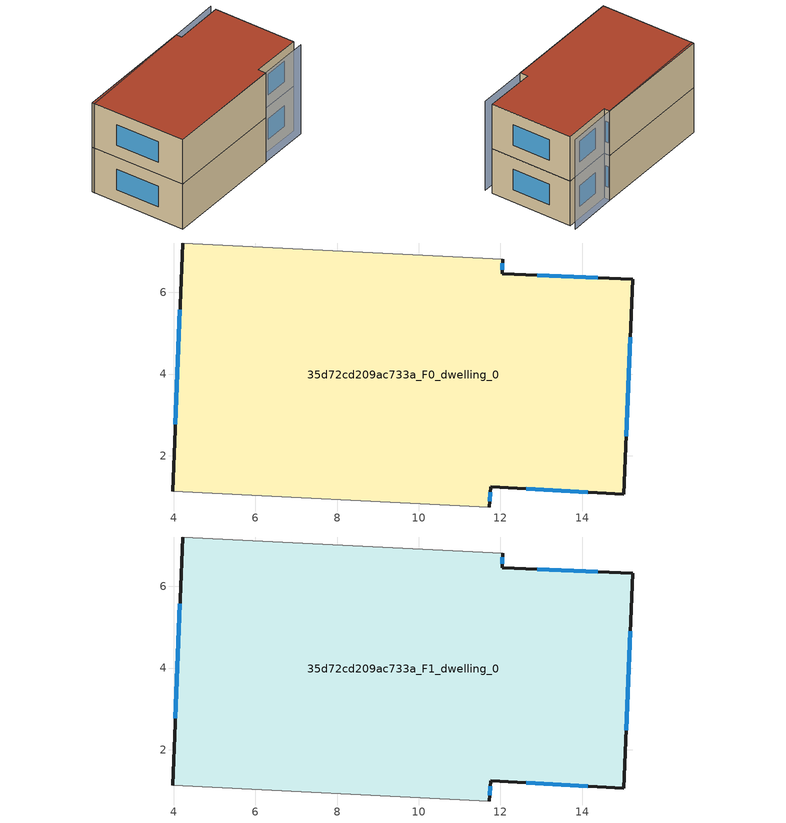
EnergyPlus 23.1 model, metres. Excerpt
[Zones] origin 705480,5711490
35d72cd209ac733a_F0_dwelling_0
 floor ground (EU_floor_Construction): 15.24,6.32 15.02,1.05 11.76,1.25 11.73,0.74 3.97,1.13 4.21,7.21 12.05,6.81 12.04,6.46 z0
 wall outside (EU_wall_Construction): 11.73,0.74 11.76,1.25 15.02,1.05 15.24,6.32 12.04,6.46 12.05,6.81 / 4.21,7.21 3.97,1.13 z0:3
 wall adiabatic (EU_wall_Construction): 3.97,1.13 11.73,0.74 / 12.05,6.81 4.21,7.21 z0:3
 window (EU_Window_Construction): 12.64,1.19 14.14,1.11 / 11.74,0.88 11.75,1.11 / 4.15,5.57 4.04,2.77 / 12.04,6.55 12.05,6.72 / 14.38,6.36 12.9,6.42 / 15.08,2.47 15.18,4.9 z0.81:2.19
35d72cd209ac733a_F1_dwelling_0
 floor to 35d72cd209ac733a_F0_dwelling_0 (EU_floor_Construction): 15.24,6.32 15.02,1.05 11.76,1.25 11.73,0.74 3.97,1.13 4.21,7.21 12.05,6.81 12.04,6.46 z3
 wall outside (EU_wall_Construction): 11.73,0.74 11.76,1.25 15.02,1.05 15.24,6.32 12.04,6.46 12.05,6.81 / 4.21,7.21 3.97,1.13 z3:6
 wall adiabatic (EU_wall_Construction): 3.97,1.13 11.73,0.74 / 12.05,6.81 4.21,7.21 z3:6
 window (EU_Window_Construction): 12.64,1.19 14.14,1.11 / 11.74,0.88 11.75,1.11 / 4.15,5.57 4.04,2.77 / 12.04,6.55 12.05,6.72 / 14.38,6.36 12.9,6.42 / 15.08,2.47 15.18,4.9 z3.81:5.19
 roof outside (EU_roof_Construction): 15.02,1.05 15.24,6.32 12.04,6.46 12.05,6.81 4.21,7.21 3.97,1.13 11.73,0.74 11.76,1.25 z6
shading: 3.97,1.13 15,0.58 / 15.36,6.72 4.19,7.04 z0:6
[Building]
EU S2 Campaign: North Axis=0; Terrain=City; Solar Distribution=FullExterior
[Site:Location]
London: Latitude=51.5; Longitude=-0.5; Time Zone=0; Elevation=25
[SizingPeriod:WeatherFileDays]
AnnualSizingPeriod: Begin Month=1; Begin Day of Month=1; End Month=12; End Day of Month=31; Day of Week for Start Day=Monday; Use Weather File Daylight Saving Period=No; Use Weather File Rain and Snow Indicators=No
[MATERIAL]
EU_InternalMass_Material: Roughness=MediumRough; Thickness=0.1; Conductivity=1; Density=1800; Specific Heat=900; Thermal Absorptance=0.9; Solar Absorptance=0.7; Visible Absorptance=0.7
[MATERIAL:NOMASS] Roughness=MediumRough; Thermal Absorptance=0.9; Solar Absorptance=0.7; Visible Absorptance=0.7
Name | Thermal Resistance
EU_wall_NoMass | 0.555556
EU_roof_NoMass | 0.510204
EU_floor_NoMass | 1.68919
[WINDOWMATERIAL:SIMPLEGLAZINGSYSTEM]
EU_Window_SimpleGlazing: UFactor=3.96; Solar Heat Gain Coefficient=0.85; Visible Transmittance=0.85
[CONSTRUCTION]
EU_wall_Construction: EU_wall_NoMass
EU_roof_Construction: EU_roof_NoMass
EU_floor_Construction: EU_floor_NoMass
EU_Window_Construction: EU_Window_SimpleGlazing
EU_InternalMass_Construction: EU_InternalMass_Material
[ZONE] Type=1; Multiplier=1; Ceiling Height=autocalculate; Floor Area=autocalculate; Part of Total Floor Area=Yes
Name | Volume
35d72cd209ac733a_F0_dwelling_0 | 193.397
35d72cd209ac733a_F1_dwelling_0 | 193.395
[INTERNALMASS] Construction=EU_InternalMass_Construction; Surface Area=64.4653
Name | Zone or ZoneList
35d72cd209ac733a_F0_dwelling_0_EU_InternalMass | 35d72cd209ac733a_F0_dwelling_0
35d72cd209ac733a_F1_dwelling_0_EU_InternalMass | 35d72cd209ac733a_F1_dwelling_0
[OTHEREQUIPMENT] Fuel Type=Electricity; Design Level Calculation Method=Watts/Area; Power per Zone Floor Area=1; Fraction Latent=0; Fraction Radiant=0; Fraction Lost=0; Carbon Dioxide Generation Rate=0; EndUse Subcategory=EU_Step8_InternalGains
Name | Zone or ZoneList or Space or SpaceList | Schedule
EU_Step8_InternalGain_35d72cd209ac733a_F0_dwelling_0_f000 | 35d72cd209ac733a_F0_dwelling_0 | EU_Step8_GainSchedule_35d72cd209ac733a_F0_dwelling_0_f000
EU_Step8_InternalGain_35d72cd209ac733a_F1_dwelling_0_f000 | 35d72cd209ac733a_F1_dwelling_0 | EU_Step8_GainSchedule_35d72cd209ac733a_F1_dwelling_0_f000
[ZONEVENTILATION:DESIGNFLOWRATE] Schedule=EU_AlwaysOn; Design Flow Rate Calculation Method=AirChanges/Hour; Air Changes per Hour=0.48; Ventilation Type=Natural; Fan Pressure Rise=0; Fan Total Efficiency=1; Constant Term Coefficient=1; Temperature Term Coefficient=0; Velocity Term Coefficient=0; Velocity Squared Term Coefficient=0; Minimum Indoor Temperature=-100; Maximum Indoor Temperature=100; Delta Temperature=-100; Minimum Outdoor Temperature=-100; Maximum Outdoor Temperature=100; Maximum Wind Speed=40
Name | Zone or ZoneList or Space or SpaceList
EU_ConstantAir_35d72cd209ac733a_F0_dwelling_0 | 35d72cd209ac733a_F0_dwelling_0
EU_ConstantAir_35d72cd209ac733a_F1_dwelling_0 | 35d72cd209ac733a_F1_dwelling_0
[HVACTEMPLATE:THERMOSTAT] Constant Heating Setpoint=20; Constant Cooling Setpoint=50
EU_HeatOnly_35d72cd209ac733a_F0_dwelling_0; EU_HeatOnly_35d72cd209ac733a_F1_dwelling_0
[HVACTEMPLATE:ZONE:IDEALLOADSAIRSYSTEM] System Availability Schedule=EU_AlwaysOn; Maximum Heating Supply Air Temperature=50; Minimum Cooling Supply Air Temperature=13; Maximum Heating Supply Air Humidity Ratio=0.0156; Minimum Cooling Supply Air Humidity Ratio=0.0077; Heating Limit=NoLimit; Cooling Limit=NoLimit; Heating Availability Schedule=EU_AlwaysOn; Cooling Availability Schedule=EU_CoolingOff; Dehumidification Control Type=ConstantSensibleHeatRatio; Cooling Sensible Heat Ratio=0.7; Dehumidification Setpoint=60; Humidification Control Type=None; Humidification Setpoint=30; Outdoor Air Method=None; Outdoor Air Flow Rate per Person=0.00944; Outdoor Air Flow Rate per Zone Floor Area=0; Outdoor Air Flow Rate per Zone=0; Demand Controlled Ventilation Type=None; Outdoor Air Economizer Type=NoEconomizer; Heat Recovery Type=None; Sensible Heat Recovery Effectiveness=0.7; Latent Heat Recovery Effectiveness=0.65
Name | Template Thermostat
35d72cd209ac733a_F0_dwelling_0 | EU_HeatOnly_35d72cd209ac733a_F0_dwelling_0
35d72cd209ac733a_F1_dwelling_0 | EU_HeatOnly_35d72cd209ac733a_F1_dwelling_0
[SIZING:ZONE] Zone Cooling Design Supply Air Temperature Input Method=SupplyAirTemperature; Zone Cooling Design Supply Air Temperature=13; Zone Heating Design Supply Air Temperature Input Method=SupplyAirTemperature; Zone Heating Design Supply Air Temperature=50; Zone Cooling Design Supply Air Humidity Ratio=0.008; Zone Heating Design Supply Air Humidity Ratio=0.008; Cooling Design Air Flow Method=DesignDay; Cooling Design Air Flow Rate=0; Cooling Minimum Air Flow per Zone Floor Area=0.000762; Cooling Minimum Air Flow=0; Cooling Minimum Air Flow Fraction=0.2; Heating Design Air Flow Method=DesignDay; Heating Design Air Flow Rate=0; Heating Maximum Air Flow per Zone Floor Area=0.002032; Heating Maximum Air Flow=0.141576; Heating Maximum Air Flow Fraction=0.3; Account for Dedicated Outdoor Air System=No; Dedicated Outdoor Air System Control Strategy=NeutralSupplyAir; Dedicated Outdoor Air Low Setpoint Temperature for Design=autosize; Dedicated Outdoor Air High Setpoint Temperature for Design=autosize; Zone Load Sizing Method=Sensible Load Only No Latent Load; Zone Latent Cooling Design Supply Air Humidity Ratio Input Method=HumidityRatioDifference; Zone Cooling Design Supply Air Humidity Ratio Difference=0.005; Zone Latent Heating Design Supply Air Humidity Ratio Input Method=HumidityRatioDifference; Zone Humidification Design Supply Air Humidity Ratio Difference=0.005
35d72cd209ac733a_F0_dwelling_0; 35d72cd209ac733a_F1_dwelling_0
[SCHEDULE:CONSTANT]
Name | Hourly Value
EU_AlwaysOn | 1
EU_CoolingOff | 0
[SCHEDULE:FILE] Column Number=1; Rows to Skip at Top=0; Number of Hours of Data=8760; Column Separator=Comma; Interpolate to Timestep=No; Minutes per Item=60; Adjust Schedule for Daylight Savings=Yes
Name | File
EU_Step8_GainSchedule_35d72cd209ac733a_F0_dwelling_0_f000 | ../../schedules/35d72cd209ac733a/35d72cd209ac733a_F0_dwelling_0_f000_gain.csv
EU_Step8_GainSchedule_35d72cd209ac733a_F1_dwelling_0_f000 | ../../schedules/35d72cd209ac733a/35d72cd209ac733a_F1_dwelling_0_f000_gain.csv
